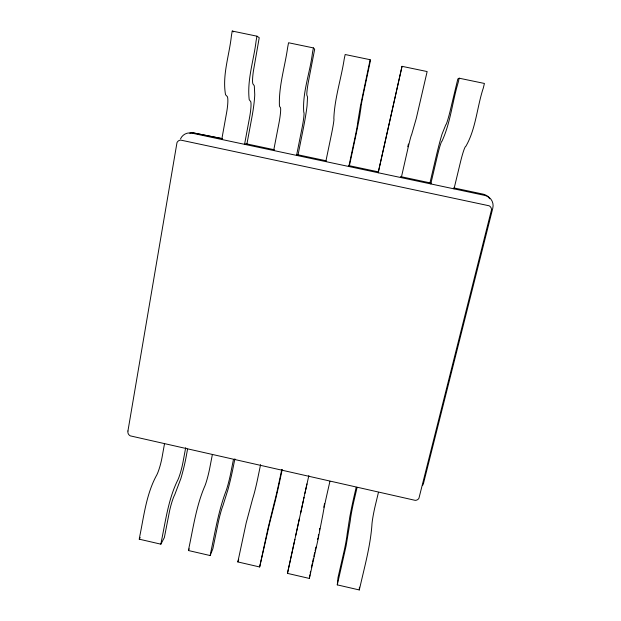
<?xml version="1.0" encoding="UTF-8"?>
<svg xmlns="http://www.w3.org/2000/svg" width="621" height="621" viewBox="0 0 621 621"><rect width="100%" height="100%" fill="white"/><g stroke="black" fill="none" stroke-linecap="round" stroke-linejoin="round"><path stroke-width="0.93" d="M356.198 487.268L354.467 494.696A30.747 1.747 -78.3 0 0 349.778 517.021L347.155 533.99A15.346 0.846 -78.4 0 1 344.205 550.617L338.01 577.592L337.288 584.873L359.272 589.95L359.419 587.187M294.905 539.323L287.461 573.377L309.351 578.43L309.933 574.844M310.228 573.051L310.516 571.258M187.573 449.099L186.191 456.551A30.514 4.06 -76.1 0 1 180.851 478.566L174.78 494.611A15.23 1.964 -75.8 0 0 169.634 510.609L164.348 537.576L160.878 544.175L139.259 539.183L139.888 535.651C143.94 515.616 146.393 494.549 156.088 476.214A15.238 2.383 -75.9 0 0 162.104 457.118L164.48 443.891M256.978 36.189L256.131 40.776C253.81 60.276 246.91 79.884 249.215 99.702L250.24 101.029A16.72 2.383 -79.3 0 1 249.549 117.594L244.565 144.328L246.925 143.94L251.831 117.656A33.464 4.766 -79.3 0 0 254.757 94.811L254.315 85.853L253.329 84.386A17.14 2.406 -79.7 0 1 253.391 71.105L259.229 37.702L256.978 36.189L232.238 31.05L231.423 35.638C229.397 55.129 222.093 74.97 225.532 94.71L226.781 96.084A16.705 2.802 -79.6 0 1 226.587 112.735L221.759 139.484M160.878 544.175L161.522 540.635C165.644 520.577 168.345 499.703 177.288 481.042A15.253 2.026 -76.1 0 0 183.055 461.877L185.687 447.702M234.878 458.834L233.209 467.209A30.576 2.445 -76.7 0 1 228.054 489.309L222.939 505.61A15.261 1.188 -76.6 0 0 218.398 521.787L212.863 548.754L210.154 555.547L188.45 550.532L189.126 547C193.333 526.911 196.368 506.262 204.34 487.206A15.269 1.576 -76.5 0 0 209.782 467.939L212.335 454.719M273.667 150.515L278.845 123.789A16.744 1.84 -78.9 0 0 280.18 107.332L279.442 106.067C278.596 86.21 284.938 66.827 287.678 47.343L288.555 42.756L313.426 47.918L314.668 49.222L308.241 82.593A17.178 1.436 -78.9 0 0 307.069 95.673L307.542 97.031L307.053 105.811A33.534 2.833 -78.6 0 1 303.312 128.531L298.057 154.808L296.574 155.39L301.915 128.663A16.759 1.421 -78.6 0 0 303.754 112.3C302.241 92.319 310.197 72.253 312.51 52.506L313.426 47.918M210.154 555.547L210.853 552.007C215.114 531.902 218.445 511.401 225.633 492.057A15.284 1.226 -76.7 0 0 230.818 472.713L233.449 459.501M282.198 469.546L280.42 477.914A30.639 0.823 -77.3 0 1 275.452 500.099L271.299 516.656A15.292 0.396 -77.3 0 0 267.379 533.012L259.648 566.965L237.851 561.935L246.172 522.975L252.794 498.244A15.3 0.768 -77.1 0 0 257.653 478.807L260.579 464.655M325.808 161.6L331.342 134.881A16.783 0.869 -78.2 0 0 333.834 118.634C334.564 98.56 341.139 78.906 344.205 59.104L345.16 54.516L370.139 59.709L370.38 60.804L363.347 94.128A17.217 0.45 -78 0 0 361.057 107.006L359.582 116.864A33.612 0.893 -77.9 0 1 355.01 139.461L349.406 165.722L348.816 166.49L354.513 139.779A16.798 0.442 -77.9 0 0 357.51 123.626L360.335 106.548L370.139 59.709M259.648 566.965L268.086 527.99L274.179 503.119A15.315 0.411 -77.3 0 0 278.775 483.596L281.787 469.453M299.376 518.636L295.767 535.364M300.556 513.536L303.258 501M304.073 497.25L287.461 573.377M303.692 498.764L305.353 491.195M304.911 493.408L306.945 483.922M305.726 489.713L308.839 475.577M402.028 66.331L378.181 172.739L402.028 66.331L427.139 71.555L416.311 118.3L411.521 135.005A16.837 0.536 -77.3 0 0 407.353 150.95L401.298 177.653L400.995 176.69M311.354 567.54L312.184 563.814M312.604 561.958L313.442 558.24M313.853 556.377L314.692 552.659M315.111 550.796L315.942 547.078M329.922 481.337L326.933 494.526A15.346 0.411 -77.9 0 0 322.928 514.219L318.037 539.432L309.351 578.43M357.083 487.485L353.993 500.666A15.37 0.869 -78.3 0 0 350.322 520.46L346.107 545.859L337.288 584.873M459.183 78.207L458.104 82.795C452.298 102.046 450.466 123.121 441.88 141.402A16.86 1.095 -76.9 0 0 437.052 157.229L430.788 183.917L429.98 182.846L436.136 156.608A33.744 2.189 -76.9 0 1 442.012 134.206L445.785 124.79A17.287 1.102 -76.7 0 0 449.845 112.238L457.832 78.976L459.183 78.207L484.419 83.455L483.309 88.035C476.975 107.037 475.95 128.966 465.781 146.432A16.883 1.529 -76.6 0 0 460.44 162.174L454.013 188.854M378.461 492.321L375.294 505.502A15.385 1.234 -78.5 0 0 371.886 525.374C370.31 546.092 364.713 566.243 360.126 586.426L359.272 589.95M237.851 561.935L238.705 559.35M188.45 550.532L189.211 548.863M139.259 539.183L140.214 537.561M189.754 133.236A10.673 10.231 68.8 0 1 192.378 132.715L222.419 138.731M192.378 132.715L222.124 138.568M245.97 143.738L274.373 149.77M296.923 154.567L326.064 160.761M348.443 165.52L378.453 171.893M400.755 176.636L431.114 183.086M453.765 187.899L483.107 194.14A10.829 10.472 -36.9 0 1 489.713 198.759M232.238 31.05L233.581 31.85M319.761 528.378A15.323 0.396 -78 0 1 319.497 529.915M318.596 534.588A15.323 0.396 -78 0 1 318.224 536.428M317.913 537.957A15.323 0.396 -78 0 1 317.587 539.533M323.797 507.272A30.708 0.823 -77.9 0 1 324.581 503.507M180.517 138.863A10.86 10.402 68.5 0 1 191.827 133.119L484.838 195.413A11.023 10.65 -36.6 0 1 492.779 208.237L423.6 482.967A10.068 9.393 4 0 1 422.676 485.249M407.787 146.766A33.689 1.079 -77.3 0 1 408.424 144.025M127.934 431.005L127.895 432.433A4.277 3.959 32.9 0 0 130.34 435.88L415.239 500.363A4.347 4.037 4.3 0 0 418.934 498.267L491.529 209.704A4.774 4.611 -35.7 0 0 489.1 205.784L180.68 140.09A4.704 4.494 67.7 0 0 176.977 142.659L127.934 431.005"/></g></svg>
